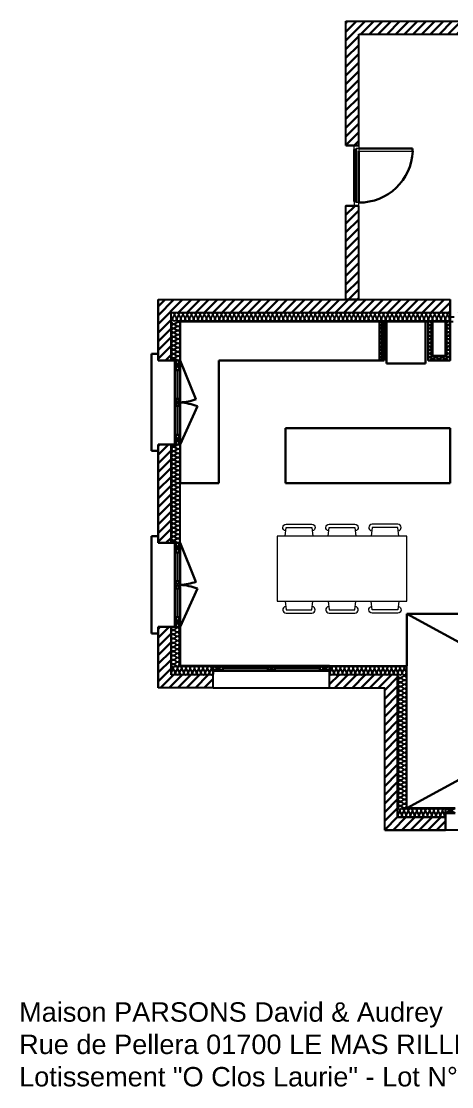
# Model space of a CAD drawing. Header units: millimetres. Extents: x -210 to 11976, y -396 to 3955.
# Drawn here: x -210 to 455, y -396 to 1250 of the extents above; entities that cross this region are included whole.
import ezdxf

# ---------------------------------------------------------------- set-up
doc = ezdxf.new("R2010")
doc.units = ezdxf.units.MM
for name, color, linetype in [('Cloisons', 8, 'Continuous'), ('Isolation', 6, 'Continuous'), ('MenuisInt', 4, 'Continuous'), ('Mobilier', 180, 'Continuous')]:
    doc.layers.add(name, color=color, linetype=linetype)
for name, color, linetype, lineweight in [('IlotCentralCuisine', 5, 'Continuous', 5), ('MenuisExt', 140, 'Continuous', 18), ('Mobilier2', 150, 'Continuous', 5), ('VideSurSejour', 7, 'Continuous', 5)]:
    doc.layers.add(name, color=color, linetype=linetype, lineweight=lineweight)
doc.styles.get("Standard").update_dxf_attribs({"font": 'Arial.ttf'})

# ---------------------------------------------------------------- blocks, each defined once
blk = doc.blocks.new('*U10')
at = {"flags": 128}
for points in [[(0, 1, -0.505863), (0.24, 0.68), (0.01, 0.32, 1.322645), (0.49, 0.32), (0.26, 0.68, -0.505863), (0.5, 1)], [(0.5, 1, -0.505863), (0.74, 0.68), (0.51, 0.32, 1.322645), (0.99, 0.32), (0.76, 0.68, -0.505863), (1, 1)], [(1, 1, -0.505863), (1.24, 0.68), (1.01, 0.32, 1.322645), (1.49, 0.32), (1.26, 0.68, -0.505863), (1.5, 1)], [(1.5, 1, -0.505863), (1.74, 0.68), (1.51, 0.32, 1.322645), (1.99, 0.32), (1.76, 0.68, -0.505863), (2, 1)], [(2, 1, -0.505863), (2.24, 0.68), (2.01, 0.32, 1.322645), (2.49, 0.32), (2.26, 0.68, -0.505863), (2.5, 1)], [(2.5, 1, -0.505863), (2.74, 0.68), (2.51, 0.32, 1.322645), (2.99, 0.32), (2.76, 0.68, -0.505863), (3, 1)], [(3, 1, -0.505863), (3.24, 0.68), (3.01, 0.32, 1.322645), (3.49, 0.32), (3.26, 0.68, -0.505863), (3.5, 1)], [(3.5, 1, -0.505863), (3.74, 0.68), (3.51, 0.32, 1.322645), (3.99, 0.32), (3.76, 0.68, -0.505863), (4, 1)], [(4, 1, -0.505863), (4.24, 0.68), (4.01, 0.32, 1.322645), (4.49, 0.32), (4.26, 0.68, -0.505863), (4.5, 1)], [(4.5, 1, -0.505863), (4.74, 0.68), (4.51, 0.32, 1.322645), (4.99, 0.32), (4.76, 0.68, -0.505863), (5, 1)], [(5, 1, -0.505863), (5.24, 0.68), (5.01, 0.32, 1.322645), (5.49, 0.32), (5.26, 0.68, -0.505863), (5.5, 1)], [(5.5, 1, -0.505863), (5.74, 0.68), (5.51, 0.32, 1.322645), (5.99, 0.32), (5.76, 0.68, -0.505863), (6, 1)], [(6, 1, -0.505863), (6.24, 0.68), (6.01, 0.32, 1.322645), (6.49, 0.32), (6.26, 0.68, -0.505863), (6.5, 1)], [(6.5, 1, -0.505863), (6.74, 0.68), (6.51, 0.32, 1.322645), (6.99, 0.32), (6.76, 0.68, -0.505863), (7, 1)], [(7, 1, -0.505863), (7.24, 0.68), (7.01, 0.32, 1.322645), (7.49, 0.32), (7.26, 0.68, -0.505863), (7.5, 1)], [(7.5, 1, -0.505863), (7.74, 0.68), (7.51, 0.32, 1.322645), (7.99, 0.32), (7.76, 0.68, -0.505863), (8, 1)], [(8, 1, -0.505863), (8.24, 0.68), (8.01, 0.32, 1.322645), (8.49, 0.32), (8.26, 0.68, -0.505863), (8.5, 1)], [(8.5, 1, -0.505863), (8.74, 0.68), (8.51, 0.32, 1.322645), (8.99, 0.32), (8.76, 0.68, -0.505863), (9, 1)], [(9, 1, -0.505863), (9.24, 0.68), (9.01, 0.32, 1.322645), (9.49, 0.32), (9.26, 0.68, -0.505863), (9.5, 1)], [(9.5, 1, -0.505863), (9.74, 0.68), (9.51, 0.32, 1.322645), (9.99, 0.32), (9.76, 0.68, -0.505863), (10, 1)], [(10, 1, -0.505863), (10.24, 0.68), (10.01, 0.32, 1.322645), (10.49, 0.32), (10.26, 0.68, -0.505863), (10.5, 1)], [(10.5, 1, -0.505863), (10.74, 0.68), (10.51, 0.32, 1.322645), (10.99, 0.32), (10.76, 0.68, -0.505863), (11, 1)], [(11, 1, -0.505863), (11.24, 0.68), (11.01, 0.32, 1.322645), (11.49, 0.32), (11.26, 0.68, -0.505863), (11.5, 1)], [(11.5, 1, -0.505863), (11.74, 0.68), (11.51, 0.32, 1.322645), (11.99, 0.32), (11.76, 0.68, -0.505863), (12, 1)], [(12, 1, -0.505863), (12.24, 0.68), (12.01, 0.32, 1.322645), (12.49, 0.32), (12.26, 0.68, -0.505863), (12.5, 1)], [(12.5, 1, -0.505863), (12.74, 0.68), (12.51, 0.32, 1.322645), (12.99, 0.32), (12.76, 0.68, -0.505863), (13, 1)], [(13, 1, -0.505863), (13.24, 0.68), (13.01, 0.32, 1.322645), (13.49, 0.32), (13.26, 0.68, -0.505863), (13.5, 1)], [(13.5, 1, -0.505863), (13.74, 0.68), (13.51, 0.32, 1.322645), (13.99, 0.32), (13.76, 0.68, -0.505863), (14, 1)], [(14, 1, -0.505863), (14.24, 0.68), (14.01, 0.32, 1.322645), (14.49, 0.32), (14.26, 0.68, -0.505863), (14.5, 1)], [(14.5, 1, -0.505863), (14.74, 0.68), (14.51, 0.32, 1.322645), (14.99, 0.32), (14.76, 0.68, -0.505863), (15, 1)], [(15, 1, -0.505863), (15.24, 0.68), (15.01, 0.32, 1.322645), (15.49, 0.32), (15.26, 0.68, -0.505863), (15.5, 1)], [(15.5, 1, -0.505863), (15.74, 0.68), (15.51, 0.32, 1.322645), (15.99, 0.32), (15.76, 0.68, -0.505863), (16, 1)], [(16, 1, -0.505863), (16.24, 0.68), (16.01, 0.32, 1.322645), (16.49, 0.32), (16.26, 0.68, -0.505863), (16.5, 1)], [(16.5, 1, -0.505863), (16.74, 0.68), (16.51, 0.32, 1.322645), (16.99, 0.32), (16.76, 0.68, -0.505863), (17, 1)], [(17, 1, -0.505863), (17.24, 0.68), (17.01, 0.32, 1.322645), (17.49, 0.32), (17.26, 0.68, -0.505863), (17.5, 1)], [(17.5, 1, -0.505863), (17.74, 0.68), (17.51, 0.32, 1.322645), (17.99, 0.32), (17.76, 0.68, -0.505863), (18, 1)], [(18, 1, -0.505863), (18.24, 0.68), (18.01, 0.32, 1.322645), (18.49, 0.32), (18.26, 0.68, -0.505863), (18.5, 1)], [(18.5, 1, -0.505863), (18.74, 0.68), (18.51, 0.32, 1.322645), (18.99, 0.32), (18.76, 0.68, -0.505863), (19, 1)], [(19, 1, -0.505863), (19.24, 0.68), (19.01, 0.32, 1.322645), (19.49, 0.32), (19.26, 0.68, -0.505863), (19.5, 1)], [(19.5, 1, -0.505863), (19.74, 0.68), (19.51, 0.32, 1.322645), (19.99, 0.32), (19.76, 0.68, -0.505863), (20, 1)], [(20, 1, -0.505863), (20.24, 0.68), (20.01, 0.32, 1.322645), (20.49, 0.32), (20.26, 0.68, -0.505863), (20.5, 1)], [(20.5, 1, -0.505863), (20.74, 0.68), (20.51, 0.32, 1.322645), (20.99, 0.32), (20.76, 0.68, -0.505863), (21, 1)], [(21, 1, -0.505863), (21.24, 0.68), (21.01, 0.32, 1.322645), (21.49, 0.32), (21.26, 0.68, -0.505863), (21.5, 1)], [(21.5, 1, -0.505863), (21.74, 0.68), (21.51, 0.32, 1.322645), (21.99, 0.32), (21.76, 0.68, -0.505863), (22, 1)], [(22, 1, -0.505863), (22.24, 0.68), (22.01, 0.32, 1.322645), (22.49, 0.32), (22.26, 0.68, -0.505863), (22.5, 1)], [(22.5, 1, -0.505863), (22.74, 0.68), (22.51, 0.32, 1.322645), (22.99, 0.32), (22.76, 0.68, -0.505863), (23, 1)], [(23, 1, -0.505863), (23.24, 0.68), (23.01, 0.32, 1.322645), (23.49, 0.32), (23.26, 0.68, -0.505863), (23.5, 1)], [(23.5, 1, -0.505863), (23.74, 0.68), (23.51, 0.32, 1.322645), (23.99, 0.32), (23.76, 0.68, -0.505863), (24, 1)], [(24, 1, -0.505863), (24.24, 0.68), (24.01, 0.32, 1.322645), (24.49, 0.32), (24.26, 0.68, -0.505863), (24.5, 1)], [(24.5, 1, -0.505863), (24.74, 0.68), (24.51, 0.32, 1.322645), (24.99, 0.32), (24.76, 0.68, -0.505863), (25, 1)], [(25, 1, -0.505863), (25.24, 0.68), (25.01, 0.32, 1.322645), (25.49, 0.32), (25.26, 0.68, -0.505863), (25.5, 1)], [(25.5, 1, -0.505863), (25.74, 0.68), (25.51, 0.32, 1.322645), (25.99, 0.32), (25.76, 0.68, -0.505863), (26, 1)], [(26, 1, -0.505863), (26.24, 0.68), (26.01, 0.32, 1.322645), (26.49, 0.32), (26.26, 0.68, -0.505863), (26.5, 1)], [(26.5, 1, -0.505863), (26.74, 0.68), (26.51, 0.32, 1.322645), (26.99, 0.32), (26.76, 0.68, -0.505863), (27, 1)], [(27, 1, -0.505863), (27.24, 0.68), (27.01, 0.32, 1.322645), (27.49, 0.32), (27.26, 0.68, -0.505863), (27.5, 1)], [(27.5, 1, -0.505863), (27.74, 0.68), (27.51, 0.32, 1.322645), (27.99, 0.32), (27.76, 0.68, -0.505863), (28, 1)], [(28, 1, -0.505863), (28.24, 0.68), (28.01, 0.32, 1.322645), (28.49, 0.32), (28.26, 0.68, -0.505863), (28.5, 1)], [(28.5, 1, -0.505863), (28.74, 0.68), (28.51, 0.32, 1.322645), (28.99, 0.32), (28.76, 0.68, -0.505863), (29, 1)], [(29, 1, -0.505863), (29.24, 0.68), (29.01, 0.32, 1.322645), (29.49, 0.32), (29.26, 0.68, -0.505863), (29.5, 1)], [(29.5, 1, -0.505863), (29.74, 0.68), (29.51, 0.32, 1.322645), (29.99, 0.32), (29.76, 0.68, -0.505863), (30, 1)], [(30, 1, -0.505863), (30.24, 0.68), (30.01, 0.32, 1.322645), (30.49, 0.32), (30.26, 0.68, -0.505863), (30.5, 1)], [(30.5, 1, -0.505863), (30.74, 0.68), (30.51, 0.32, 1.322645), (30.99, 0.32), (30.76, 0.68, -0.505863), (31, 1)], [(31, 1, -0.505863), (31.24, 0.68), (31.01, 0.32, 1.322645), (31.49, 0.32), (31.26, 0.68, -0.505863), (31.5, 1)], [(31.5, 1, -0.505863), (31.74, 0.68), (31.51, 0.32, 1.322645), (31.99, 0.32), (31.76, 0.68, -0.505863), (32, 1)], [(32, 1, -0.505863), (32.24, 0.68), (32.01, 0.32, 1.322645), (32.49, 0.32), (32.26, 0.68, -0.505863), (32.5, 1)]]:
    blk.add_lwpolyline(points, format="xyb", dxfattribs=at)
blk = doc.blocks.new('*U11')
at = {"flags": 128}
for points in [[(0, 1, -0.505863), (0.24, 0.68), (0.01, 0.32, 1.322645), (0.49, 0.32), (0.26, 0.68, -0.505863), (0.5, 1)], [(0.5, 1, -0.505863), (0.74, 0.68), (0.51, 0.32, 1.322645), (0.99, 0.32), (0.76, 0.68, -0.505863), (1, 1)], [(1, 1, -0.505863), (1.24, 0.68), (1.01, 0.32, 1.322645), (1.49, 0.32), (1.26, 0.68, -0.505863), (1.5, 1)], [(1.5, 1, -0.505863), (1.74, 0.68), (1.51, 0.32, 1.322645), (1.99, 0.32), (1.76, 0.68, -0.505863), (2, 1)], [(2, 1, -0.505863), (2.24, 0.68), (2.01, 0.32, 1.322645), (2.49, 0.32), (2.26, 0.68, -0.505863), (2.5, 1)], [(2.5, 1, -0.505863), (2.74, 0.68), (2.51, 0.32, 1.322645), (2.99, 0.32), (2.76, 0.68, -0.505863), (3, 1)], [(3, 1, -0.505863), (3.24, 0.68), (3.01, 0.32, 1.322645), (3.49, 0.32), (3.26, 0.68, -0.505863), (3.5, 1)], [(3.5, 1, -0.505863), (3.74, 0.68), (3.51, 0.32, 1.322645), (3.99, 0.32), (3.76, 0.68, -0.505863), (4, 1)], [(4, 1, -0.505863), (4.24, 0.68), (4.01, 0.32, 1.322645), (4.49, 0.32), (4.26, 0.68, -0.505863), (4.5, 1)], [(4.5, 1, -0.505863), (4.74, 0.68), (4.51, 0.32, 1.322645), (4.99, 0.32), (4.76, 0.68, -0.505863), (5, 1)], [(5, 1, -0.505863), (5.24, 0.68), (5.01, 0.32, 1.322645), (5.49, 0.32), (5.26, 0.68, -0.505863), (5.5, 1)]]:
    blk.add_lwpolyline(points, format="xyb", dxfattribs=at)
blk = doc.blocks.new('*U15')
at = {"flags": 128}
for points in [[(0, 1, -0.505863), (0.24, 0.68), (0.01, 0.32, 1.322645), (0.49, 0.32), (0.26, 0.68, -0.505863), (0.5, 1)], [(0.5, 1, -0.505863), (0.74, 0.68), (0.51, 0.32, 1.322645), (0.99, 0.32), (0.76, 0.68, -0.505863), (1, 1)], [(1, 1, -0.505863), (1.24, 0.68), (1.01, 0.32, 1.322645), (1.49, 0.32), (1.26, 0.68, -0.505863), (1.5, 1)], [(1.5, 1, -0.505863), (1.74, 0.68), (1.51, 0.32, 1.322645), (1.99, 0.32), (1.76, 0.68, -0.505863), (2, 1)], [(2, 1, -0.505863), (2.24, 0.68), (2.01, 0.32, 1.322645), (2.49, 0.32), (2.26, 0.68, -0.505863), (2.5, 1)], [(2.5, 1, -0.505863), (2.74, 0.68), (2.51, 0.32, 1.322645), (2.99, 0.32), (2.76, 0.68, -0.505863), (3, 1)], [(3, 1, -0.505863), (3.24, 0.68), (3.01, 0.32, 1.322645), (3.49, 0.32), (3.26, 0.68, -0.505863), (3.5, 1)], [(3.5, 1, -0.505863), (3.74, 0.68), (3.51, 0.32, 1.322645), (3.99, 0.32), (3.76, 0.68, -0.505863), (4, 1)], [(4, 1, -0.505863), (4.24, 0.68), (4.01, 0.32, 1.322645), (4.49, 0.32), (4.26, 0.68, -0.505863), (4.5, 1)], [(4.5, 1, -0.505863), (4.74, 0.68), (4.51, 0.32, 1.322645), (4.99, 0.32), (4.76, 0.68, -0.505863), (5, 1)]]:
    blk.add_lwpolyline(points, format="xyb", dxfattribs=at)
blk = doc.blocks.new('*U14')
at = {"flags": 128}
for points in [[(0, 1, -0.505863), (0.24, 0.68), (0.01, 0.32, 1.322645), (0.49, 0.32), (0.26, 0.68, -0.505863), (0.5, 1)], [(0.5, 1, -0.505863), (0.74, 0.68), (0.51, 0.32, 1.322645), (0.99, 0.32), (0.76, 0.68, -0.505863), (1, 1)], [(1, 1, -0.505863), (1.24, 0.68), (1.01, 0.32, 1.322645), (1.49, 0.32), (1.26, 0.68, -0.505863), (1.5, 1)], [(1.5, 1, -0.505863), (1.74, 0.68), (1.51, 0.32, 1.322645), (1.99, 0.32), (1.76, 0.68, -0.505863), (2, 1)], [(2, 1, -0.505863), (2.24, 0.68), (2.01, 0.32, 1.322645), (2.49, 0.32), (2.26, 0.68, -0.505863), (2.5, 1)], [(2.5, 1, -0.505863), (2.74, 0.68), (2.51, 0.32, 1.322645), (2.99, 0.32), (2.76, 0.68, -0.505863), (3, 1)], [(3, 1, -0.505863), (3.24, 0.68), (3.01, 0.32, 1.322645), (3.49, 0.32), (3.26, 0.68, -0.505863), (3.5, 1)], [(3.5, 1, -0.505863), (3.74, 0.68), (3.51, 0.32, 1.322645), (3.99, 0.32), (3.76, 0.68, -0.505863), (4, 1)], [(4, 1, -0.505863), (4.24, 0.68), (4.01, 0.32, 1.322645), (4.49, 0.32), (4.26, 0.68, -0.505863), (4.5, 1)], [(4.5, 1, -0.505863), (4.74, 0.68), (4.51, 0.32, 1.322645), (4.99, 0.32), (4.76, 0.68, -0.505863), (5, 1)], [(5, 1, -0.505863), (5.24, 0.68), (5.01, 0.32, 1.322645), (5.49, 0.32), (5.26, 0.68, -0.505863), (5.5, 1)], [(5.5, 1, -0.505863), (5.74, 0.68), (5.51, 0.32, 1.322645), (5.99, 0.32), (5.76, 0.68, -0.505863), (6, 1)], [(6, 1, -0.505863), (6.24, 0.68), (6.01, 0.32, 1.322645), (6.49, 0.32), (6.26, 0.68, -0.505863), (6.5, 1)], [(6.5, 1, -0.505863), (6.74, 0.68), (6.51, 0.32, 1.322645), (6.99, 0.32), (6.76, 0.68, -0.505863), (7, 1)], [(7, 1, -0.505863), (7.24, 0.68), (7.01, 0.32, 1.322645), (7.49, 0.32), (7.26, 0.68, -0.505863), (7.5, 1)], [(7.5, 1, -0.505863), (7.74, 0.68), (7.51, 0.32, 1.322645), (7.99, 0.32), (7.76, 0.68, -0.505863), (8, 1)], [(8, 1, -0.505863), (8.24, 0.68), (8.01, 0.32, 1.322645), (8.49, 0.32), (8.26, 0.68, -0.505863), (8.5, 1)], [(8.5, 1, -0.505863), (8.74, 0.68), (8.51, 0.32, 1.322645), (8.99, 0.32), (8.76, 0.68, -0.505863), (9, 1)]]:
    blk.add_lwpolyline(points, format="xyb", dxfattribs=at)
blk = doc.blocks.new('*U18')
at = {"flags": 128}
for points in [[(0, 1, -0.505863), (0.24, 0.68), (0.01, 0.32, 1.322645), (0.49, 0.32), (0.26, 0.68, -0.505863), (0.5, 1)], [(0.5, 1, -0.505863), (0.74, 0.68), (0.51, 0.32, 1.322645), (0.99, 0.32), (0.76, 0.68, -0.505863), (1, 1)], [(1, 1, -0.505863), (1.24, 0.68), (1.01, 0.32, 1.322645), (1.49, 0.32), (1.26, 0.68, -0.505863), (1.5, 1)], [(1.5, 1, -0.505863), (1.74, 0.68), (1.51, 0.32, 1.322645), (1.99, 0.32), (1.76, 0.68, -0.505863), (2, 1)], [(2, 1, -0.505863), (2.24, 0.68), (2.01, 0.32, 1.322645), (2.49, 0.32), (2.26, 0.68, -0.505863), (2.5, 1)], [(2.5, 1, -0.505863), (2.74, 0.68), (2.51, 0.32, 1.322645), (2.99, 0.32), (2.76, 0.68, -0.505863), (3, 1)], [(3, 1, -0.505863), (3.24, 0.68), (3.01, 0.32, 1.322645), (3.49, 0.32), (3.26, 0.68, -0.505863), (3.5, 1)], [(3.5, 1, -0.505863), (3.74, 0.68), (3.51, 0.32, 1.322645), (3.99, 0.32), (3.76, 0.68, -0.505863), (4, 1)], [(4, 1, -0.505863), (4.24, 0.68), (4.01, 0.32, 1.322645), (4.49, 0.32), (4.26, 0.68, -0.505863), (4.5, 1)]]:
    blk.add_lwpolyline(points, format="xyb", dxfattribs=at)
blk = doc.blocks.new('*U17')
at = {"flags": 128}
for points in [[(0, 1, -0.505863), (0.24, 0.68), (0.01, 0.32, 1.322645), (0.49, 0.32), (0.26, 0.68, -0.505863), (0.5, 1)], [(0.5, 1, -0.505863), (0.74, 0.68), (0.51, 0.32, 1.322645), (0.99, 0.32), (0.76, 0.68, -0.505863), (1, 1)], [(1, 1, -0.505863), (1.24, 0.68), (1.01, 0.32, 1.322645), (1.49, 0.32), (1.26, 0.68, -0.505863), (1.5, 1)], [(1.5, 1, -0.505863), (1.74, 0.68), (1.51, 0.32, 1.322645), (1.99, 0.32), (1.76, 0.68, -0.505863), (2, 1)], [(2, 1, -0.505863), (2.24, 0.68), (2.01, 0.32, 1.322645), (2.49, 0.32), (2.26, 0.68, -0.505863), (2.5, 1)], [(2.5, 1, -0.505863), (2.74, 0.68), (2.51, 0.32, 1.322645), (2.99, 0.32), (2.76, 0.68, -0.505863), (3, 1)], [(3, 1, -0.505863), (3.24, 0.68), (3.01, 0.32, 1.322645), (3.49, 0.32), (3.26, 0.68, -0.505863), (3.5, 1)], [(3.5, 1, -0.505863), (3.74, 0.68), (3.51, 0.32, 1.322645), (3.99, 0.32), (3.76, 0.68, -0.505863), (4, 1)], [(4, 1, -0.505863), (4.24, 0.68), (4.01, 0.32, 1.322645), (4.49, 0.32), (4.26, 0.68, -0.505863), (4.5, 1)], [(4.5, 1, -0.505863), (4.74, 0.68), (4.51, 0.32, 1.322645), (4.99, 0.32), (4.76, 0.68, -0.505863), (5, 1)], [(5, 1, -0.505863), (5.24, 0.68), (5.01, 0.32, 1.322645), (5.49, 0.32), (5.26, 0.68, -0.505863), (5.5, 1)], [(5.5, 1, -0.505863), (5.74, 0.68), (5.51, 0.32, 1.322645), (5.99, 0.32), (5.76, 0.68, -0.505863), (6, 1)], [(6, 1, -0.505863), (6.24, 0.68), (6.01, 0.32, 1.322645), (6.49, 0.32), (6.26, 0.68, -0.505863), (6.5, 1)], [(6.5, 1, -0.505863), (6.74, 0.68), (6.51, 0.32, 1.322645), (6.99, 0.32), (6.76, 0.68, -0.505863), (7, 1)], [(7, 1, -0.505863), (7.24, 0.68), (7.01, 0.32, 1.322645), (7.49, 0.32), (7.26, 0.68, -0.505863), (7.5, 1)], [(7.5, 1, -0.505863), (7.74, 0.68), (7.51, 0.32, 1.322645), (7.99, 0.32), (7.76, 0.68, -0.505863), (8, 1)], [(8, 1, -0.505863), (8.24, 0.68), (8.01, 0.32, 1.322645), (8.49, 0.32), (8.26, 0.68, -0.505863), (8.5, 1)], [(8.5, 1, -0.505863), (8.74, 0.68), (8.51, 0.32, 1.322645), (8.99, 0.32), (8.76, 0.68, -0.505863), (9, 1)], [(9, 1, -0.505863), (9.24, 0.68), (9.01, 0.32, 1.322645), (9.49, 0.32), (9.26, 0.68, -0.505863), (9.5, 1)], [(9.5, 1, -0.505863), (9.74, 0.68), (9.51, 0.32, 1.322645), (9.99, 0.32), (9.76, 0.68, -0.505863), (10, 1)], [(10, 1, -0.505863), (10.24, 0.68), (10.01, 0.32, 1.322645), (10.49, 0.32), (10.26, 0.68, -0.505863), (10.5, 1)], [(10.5, 1, -0.505863), (10.74, 0.68), (10.51, 0.32, 1.322645), (10.99, 0.32), (10.76, 0.68, -0.505863), (11, 1)], [(11, 1, -0.505863), (11.24, 0.68), (11.01, 0.32, 1.322645), (11.49, 0.32), (11.26, 0.68, -0.505863), (11.5, 1)]]:
    blk.add_lwpolyline(points, format="xyb", dxfattribs=at)
blk = doc.blocks.new('*U19')
at = {"flags": 128}
for points in [[(0, 1, -0.505863), (0.24, 0.68), (0.01, 0.32, 1.322645), (0.49, 0.32), (0.26, 0.68, -0.505863), (0.5, 1)], [(0.5, 1, -0.505863), (0.74, 0.68), (0.51, 0.32, 1.322645), (0.99, 0.32), (0.76, 0.68, -0.505863), (1, 1)], [(1, 1, -0.505863), (1.24, 0.68), (1.01, 0.32, 1.322645), (1.49, 0.32), (1.26, 0.68, -0.505863), (1.5, 1)], [(1.5, 1, -0.505863), (1.74, 0.68), (1.51, 0.32, 1.322645), (1.99, 0.32), (1.76, 0.68, -0.505863), (2, 1)], [(2, 1, -0.505863), (2.24, 0.68), (2.01, 0.32, 1.322645), (2.49, 0.32), (2.26, 0.68, -0.505863), (2.5, 1)], [(2.5, 1, -0.505863), (2.74, 0.68), (2.51, 0.32, 1.322645), (2.99, 0.32), (2.76, 0.68, -0.505863), (3, 1)], [(3, 1, -0.505863), (3.24, 0.68), (3.01, 0.32, 1.322645), (3.49, 0.32), (3.26, 0.68, -0.505863), (3.5, 1)], [(3.5, 1, -0.505863), (3.74, 0.68), (3.51, 0.32, 1.322645), (3.99, 0.32), (3.76, 0.68, -0.505863), (4, 1)], [(4, 1, -0.505863), (4.24, 0.68), (4.01, 0.32, 1.322645), (4.49, 0.32), (4.26, 0.68, -0.505863), (4.5, 1)], [(4.5, 1, -0.505863), (4.74, 0.68), (4.51, 0.32, 1.322645), (4.99, 0.32), (4.76, 0.68, -0.505863), (5, 1)], [(5, 1, -0.505863), (5.24, 0.68), (5.01, 0.32, 1.322645), (5.49, 0.32), (5.26, 0.68, -0.505863), (5.5, 1)], [(5.5, 1, -0.505863), (5.74, 0.68), (5.51, 0.32, 1.322645), (5.99, 0.32), (5.76, 0.68, -0.505863), (6, 1)], [(6, 1, -0.505863), (6.24, 0.68), (6.01, 0.32, 1.322645), (6.49, 0.32), (6.26, 0.68, -0.505863), (6.5, 1)], [(6.5, 1, -0.505863), (6.74, 0.68), (6.51, 0.32, 1.322645), (6.99, 0.32), (6.76, 0.68, -0.505863), (7, 1)], [(7, 1, -0.505863), (7.24, 0.68), (7.01, 0.32, 1.322645), (7.49, 0.32), (7.26, 0.68, -0.505863), (7.5, 1)], [(7.5, 1, -0.505863), (7.74, 0.68), (7.51, 0.32, 1.322645), (7.99, 0.32), (7.76, 0.68, -0.505863), (8, 1)], [(8, 1, -0.505863), (8.24, 0.68), (8.01, 0.32, 1.322645), (8.49, 0.32), (8.26, 0.68, -0.505863), (8.5, 1)], [(8.5, 1, -0.505863), (8.74, 0.68), (8.51, 0.32, 1.322645), (8.99, 0.32), (8.76, 0.68, -0.505863), (9, 1)], [(9, 1, -0.505863), (9.24, 0.68), (9.01, 0.32, 1.322645), (9.49, 0.32), (9.26, 0.68, -0.505863), (9.5, 1)], [(9.5, 1, -0.505863), (9.74, 0.68), (9.51, 0.32, 1.322645), (9.99, 0.32), (9.76, 0.68, -0.505863), (10, 1)], [(10, 1, -0.505863), (10.24, 0.68), (10.01, 0.32, 1.322645), (10.49, 0.32), (10.26, 0.68, -0.505863), (10.5, 1)], [(10.5, 1, -0.505863), (10.74, 0.68), (10.51, 0.32, 1.322645), (10.99, 0.32), (10.76, 0.68, -0.505863), (11, 1)], [(11, 1, -0.505863), (11.24, 0.68), (11.01, 0.32, 1.322645), (11.49, 0.32), (11.26, 0.68, -0.505863), (11.5, 1)], [(11.5, 1, -0.505863), (11.74, 0.68), (11.51, 0.32, 1.322645), (11.99, 0.32), (11.76, 0.68, -0.505863), (12, 1)], [(12, 1, -0.505863), (12.24, 0.68), (12.01, 0.32, 1.322645), (12.49, 0.32), (12.26, 0.68, -0.505863), (12.5, 1)], [(12.5, 1, -0.505863), (12.74, 0.68), (12.51, 0.32, 1.322645), (12.99, 0.32), (12.76, 0.68, -0.505863), (13, 1)], [(13, 1, -0.505863), (13.24, 0.68), (13.01, 0.32, 1.322645), (13.49, 0.32), (13.26, 0.68, -0.505863), (13.5, 1)], [(13.5, 1, -0.505863), (13.74, 0.68), (13.51, 0.32, 1.322645), (13.99, 0.32), (13.76, 0.68, -0.505863), (14, 1)], [(14, 1, -0.505863), (14.24, 0.68), (14.01, 0.32, 1.322645), (14.49, 0.32), (14.26, 0.68, -0.505863), (14.5, 1)], [(14.5, 1, -0.505863), (14.74, 0.68), (14.51, 0.32, 1.322645), (14.99, 0.32), (14.76, 0.68, -0.505863), (15, 1)], [(15, 1, -0.505863), (15.24, 0.68), (15.01, 0.32, 1.322645), (15.49, 0.32), (15.26, 0.68, -0.505863), (15.5, 1)]]:
    blk.add_lwpolyline(points, format="xyb", dxfattribs=at)
blk = doc.blocks.new('Tavolo 200x100')
at = {"layer": 'Mobilier2'}
for points in [[(13, 108.6, -0.946147), (13.6, 118.6), (53.6, 118.6, -0.946147), (54.1, 108.6)], [(120.6, 108.6, 0.946147), (120, 118.6), (80, 118.6, 0.946147), (79.4, 108.6)], [(187, 108.6, 0.946147), (186.4, 118.6), (146.4, 118.6, 0.946147), (145.9, 108.6)], [(13, -8.6, 0.946147), (13.6, -18.6), (53.6, -18.6, 0.946147), (54.1, -8.6)], [(120.6, -8.6, -0.946147), (120, -18.6), (80, -18.6, -0.946147), (79.4, -8.6)], [(187, -8.6, -0.946147), (186.4, -18.6), (146.4, -18.6, -0.946147), (145.9, -8.6)]]:
    blk.add_lwpolyline(points, format="xyb", dxfattribs=at)
blk.add_lwpolyline([(0, 100), (200, 100), (200, 0), (0, 0)], close=True, dxfattribs=at)
for points in [[(12.1, 100), (13.6, 113.6), (53.6, 113.6), (55.1, 100)], [(121.5, 100), (120, 113.6), (80, 113.6), (78.5, 100)], [(187.9, 100), (186.4, 113.6), (146.4, 113.6), (144.9, 100)], [(12.1, 0), (13.6, -13.6), (53.6, -13.6), (55.1, 0)], [(121.5, 0), (120, -13.6), (80, -13.6), (78.5, 0)], [(187.9, 0), (186.4, -13.6), (146.4, -13.6), (144.9, 0)]]:
    blk.add_lwpolyline(points, dxfattribs=at)

msp = doc.modelspace()

# ---------------------------------------------------------------- hatches: boundary and pattern name
at = {"lineweight": 30, "transparency": 33554687}
h = msp.add_hatch(dxfattribs=at)
h.set_pattern_fill('ANSI31', color=256, scale=3)
h.paths.add_polyline_path([(311.1, 965.3), (291.1, 965.3), (291.1, 820.3), (311.1, 820.3)])
h.paths.add_polyline_path([(311.1, 1230.3), (1121.1, 1230.3), (1121.1, 1154.5), (1121.2, 1154.4), (1121.3, 1154.3), (1141.1, 1154.3), (1141.1, 1250.3), (291.1, 1250.3), (291.1, 1058.3), (304.2, 1058.3), (304.2, 1058.3), (311.1, 1058.3)])
h = msp.add_hatch(dxfattribs=at)
h.set_pattern_fill('ANSI31', color=256, scale=3)
h.paths.add_polyline_path([(291.1, 820.3), (1.1, 820.3), (1.1, 726.3), (21.1, 726.3), (21.1, 800.3), (1231.1, 800.1), (1231.1, 820.3), (1181.1, 820.3), (1091.1, 820.3), (545.1, 820.3), (545.1, 800.1), (452.1, 800.3), (452.1, 820.3)])
h.paths.add_polyline_path([(1.1, 444.3), (21.1, 444.3), (21.1, 596.3), (1.1, 596.3)])
h.paths.add_polyline_path([(21.1, 240.3), (21.1, 314.3), (1.1, 314.3), (1.1, 300.3), (1.1, 220.3), (86.1, 220.3), (86.1, 240.3)])
h.paths.add_polyline_path([(351.1, 220.3), (351.1, 0.3), (445.1, 0.3), (445.1, 20.3), (371.1, 20.3), (371.1, 220.3), (371.1, 240.3), (266.1, 240.3), (266.1, 220.3)])
h.paths.add_polyline_path([(845.1, 20.3), (845.1, 0.3), (955.1, 0.3), (955.1, 20.3)])
h.paths.add_polyline_path([(1061.1, 20.3), (1061.1, 0.3), (1141.1, 0.3), (1141.1, 75.3), (1121.1, 75.3), (1121.1, 20.3)])
h.paths.add_polyline_path([(1121.1, 145.3), (1141.1, 145.3), (1141.1, 220.3), (1226.1, 220.3), (1226.1, 240.3), (1121.1, 240.3)])
h.paths.add_polyline_path([(1491.1, 220.3), (1491.1, 820.3), (1301.1, 820.3), (1301.1, 800.3), (1471.1, 800.3), (1471.1, 240.3), (1406.1, 240.3), (1406.1, 220.3)])
at = {"layer": 'Cloisons', "lineweight": 30, "transparency": 33554687}
h = msp.add_hatch(dxfattribs=at)
h.set_pattern_fill('HONEY', color=256)
h.paths.add_polyline_path([(343.1, 726.3), (350.1, 726.3), (350.1, 786.3), (343.1, 786.3)])
h = msp.add_hatch(dxfattribs=at)
h.set_pattern_fill('HONEY', color=256)
h.paths.add_polyline_path([(452.1, 786.3), (445.1, 786.3), (445.1, 733.3), (425.1, 733.3), (425.1, 786.3), (418.1, 786.3), (418.1, 726.3), (452.1, 726.3)])

# ---------------------------------------------------------------- linework, layer by layer
for p, q in [((291.1, 1058.3), (291.1, 1250.3)), ((291.1, 1250.3), (1141.1, 1250.3)), ((311.1, 1058.3), (311.1, 1230.3)), ((311.1, 1230.3), (1121.1, 1230.3)), ((291.1, 820.3), (291.1, 965.3)), ((311.1, 820.3), (311.1, 965.3)), ((1.1, 820.3), (291.1, 820.3)), ((291.1, 820.3), (452.1, 820.3)), ((21.1, 800.3), (452.1, 800.3)), ((21.1, 726.3), (21.1, 800.3)), ((86.1, 220.3), (86.1, 254.3)), ((266.1, 220.3), (266.1, 254.3)), ((86.1, 240.3), (21.1, 240.3)), ((371.1, 240.3), (266.1, 240.3)), ((371.1, 220.3), (371.1, 240.3)), ((86.1, 220.3), (1.1, 220.3)), ((86.1, 220.3), (266.1, 220.3)), ((266.1, 220.3), (351.1, 220.3)), ((351.1, 0.3), (351.1, 220.3)), ((371.1, 20.3), (371.1, 220.3)), ((1141.1, 0.3), (351.1, 0.3))]:
    msp.add_line(p, q)
at = {"lineweight": 30}
for p, q in [((291.1, 1058.3), (311.1, 1058.3)), ((291.1, 965.3), (311.1, 965.3)), ((1.1, 726.3), (1.1, 820.3)), ((291.1, 820.3), (311.1, 820.3)), ((452.1, 786.3), (452.1, 820.3)), ((-8.9, 586.3), (-8.9, 736.3)), ((-8.9, 736.3), (1.1, 736.3)), ((1.1, 736.3), (1.1, 726.3)), ((35.1, 726.3), (1.1, 726.3)), ((1.1, 444.3), (1.1, 596.3)), ((1.1, 596.3), (35.1, 596.3)), ((21.1, 596.3), (21.1, 444.3)), ((1.1, 586.3), (-8.9, 586.3)), ((-8.9, 304.3), (-8.9, 454.3)), ((-8.9, 454.3), (1.1, 454.3)), ((35.1, 444.3), (1.1, 444.3)), ((1.1, 314.3), (35.1, 314.3)), ((1.1, 314.3), (1.1, 300.3)), ((21.1, 240.3), (21.1, 314.3)), ((1.1, 304.3), (-8.9, 304.3)), ((1.1, 220.3), (1.1, 310.3)), ((445.1, 0.3), (445.1, 34.3)), ((371.1, 20.3), (445.1, 20.3)), ((351.1, 0.3), (445.1, 0.3))]:
    msp.add_line(p, q, dxfattribs=at)
at = {"layer": 'Cloisons', "lineweight": 30}
for p, q in [((343.1, 786.3), (343.1, 726.3)), ((350.1, 786.3), (343.1, 786.3)), ((350.1, 726.3), (350.1, 786.3)), ((418.1, 726.3), (418.1, 786.3)), ((418.1, 786.3), (425.1, 786.3)), ((425.1, 786.3), (425.1, 733.3)), ((445.1, 733.3), (445.1, 786.3)), ((445.1, 786.3), (452.1, 786.3)), ((452.1, 786.3), (452.1, 726.3)), ((343.1, 726.3), (350.1, 726.3)), ((452.1, 726.3), (418.1, 726.3)), ((425.1, 733.3), (445.1, 733.3))]:
    msp.add_line(p, q, dxfattribs=at)
at = {"layer": 'IlotCentralCuisine', "lineweight": 30}
for p, q in [((452.1, 621.3), (198.1, 621.3)), ((198.1, 621.3), (198.1, 536.3)), ((452.1, 536.3), (452.1, 621.3)), ((198.1, 536.3), (452.1, 536.3))]:
    msp.add_line(p, q, dxfattribs=at)
at = {"layer": 'Isolation', "lineweight": 30}
for p, q in [((35.1, 726.3), (35.1, 786.3)), ((35.1, 314.3), (35.1, 254.3)), ((385.1, 34.3), (445.1, 34.3))]:
    msp.add_line(p, q, dxfattribs=at)
at = {"layer": 'Isolation'}
for p, q in [((35.1, 786.3), (452.1, 786.3)), ((35.1, 444.3), (35.1, 596.3)), ((86.1, 254.3), (35.1, 254.3)), ((266.1, 254.3), (385.1, 254.3)), ((385.1, 34.3), (385.1, 254.3))]:
    msp.add_line(p, q, dxfattribs=at)
at = {"layer": 'MenuisExt'}
for p, q in [((304.2, 1052), (304.2, 1058.3)), ((304.2, 1058.3), (311, 1058.3)), ((311, 1058.3), (311, 1053.5)), ((307.1, 1052), (304.2, 1052)), ((311, 1053.5), (307.1, 1053.5)), ((307.1, 1053.5), (307.1, 1052)), ((311, 1053.5), (311, 1049.6)), ((391.5, 1053.5), (311, 1053.5)), ((311, 1049.6), (394.3, 1049.6)), ((307.1, 971.6), (304.2, 971.6)), ((304.2, 971.6), (304.2, 965.3)), ((307.1, 970.2), (307.1, 971.6)), ((304.2, 965.3), (311, 965.3)), ((311, 970.2), (307.1, 970.2)), ((311, 965.3), (311, 970.2))]:
    msp.add_line(p, q, dxfattribs=at)
at = {"layer": 'MenuisExt', "lineweight": 30}
for p, q in [((304.2, 1052), (304.2, 971.6)), ((307.1, 1053.5), (307.1, 970.2)), ((311, 1053.5), (394.3, 1053.5)), ((311, 1049.6), (311, 970.2)), ((394.3, 1053.5), (394.3, 1049.6)), ((27.1, 711.3), (27.1, 726.3)), ((27.1, 711.3), (35.1, 726.3)), ((27.1, 726.3), (35.1, 711.3)), ((35.1, 726.3), (35.1, 711.3)), ((35.1, 726.3), (59.6, 666.1)), ((35.1, 711.3), (27.1, 711.3)), ((27.1, 711.3), (27.1, 611.3)), ((27.1, 711.3), (27.1, 661.3)), ((31.1, 666.8), (31.1, 711.3)), ((35.1, 711.3), (35.1, 611.3)), ((35.1, 666.8), (27.1, 666.8)), ((27.1, 655.8), (35.1, 666.8)), ((27.1, 666.8), (35.1, 655.8)), ((27.1, 661.3), (27.1, 655.8)), ((35.1, 655.8), (35.1, 666.8)), ((27.1, 655.8), (35.1, 655.8)), ((31.1, 655.8), (31.1, 611.3)), ((35.1, 596.3), (61.8, 655.6)), ((35.1, 611.3), (27.1, 611.3)), ((27.1, 611.3), (27.1, 596.3)), ((27.1, 596.3), (35.1, 611.3)), ((27.1, 611.3), (35.1, 596.3)), ((35.1, 596.3), (35.1, 611.3)), ((27.1, 429.3), (27.1, 444.3)), ((27.1, 429.3), (35.1, 444.3)), ((27.1, 444.3), (35.1, 429.3)), ((35.1, 429.3), (27.1, 429.3)), ((27.1, 429.3), (27.1, 329.3)), ((27.1, 429.3), (27.1, 379.3)), ((31.1, 384.8), (31.1, 429.3)), ((35.1, 444.3), (35.1, 429.3)), ((35.1, 444.3), (59.6, 384.1)), ((35.1, 429.3), (35.1, 329.3)), ((35.1, 384.8), (27.1, 384.8)), ((27.1, 373.8), (35.1, 384.8)), ((27.1, 384.8), (35.1, 373.8)), ((27.1, 379.3), (27.1, 373.8)), ((35.1, 373.8), (35.1, 384.8)), ((27.1, 373.8), (35.1, 373.8)), ((31.1, 373.8), (31.1, 329.3)), ((35.1, 314.3), (61.8, 373.6)), ((35.1, 329.3), (27.1, 329.3)), ((27.1, 329.3), (27.1, 314.3)), ((27.1, 314.3), (35.1, 329.3)), ((27.1, 329.3), (35.1, 314.3)), ((35.1, 314.3), (35.1, 329.3)), ((86.1, 254.3), (101.1, 254.3)), ((86.1, 246.3), (86.1, 254.3)), ((86.1, 254.3), (101.1, 246.3)), ((86.1, 246.3), (101.1, 254.3)), ((101.1, 254.3), (101.1, 246.3)), ((101.1, 254.3), (251.1, 254.3)), ((101.1, 250.3), (170.6, 250.3)), ((170.6, 246.3), (170.6, 254.3)), ((181.6, 246.3), (170.6, 254.3)), ((170.6, 246.3), (181.6, 254.3)), ((181.6, 246.3), (181.6, 254.3)), ((181.6, 250.3), (251.1, 250.3)), ((266.1, 254.3), (251.1, 254.3)), ((251.1, 254.3), (251.1, 246.3)), ((251.1, 246.3), (266.1, 254.3)), ((251.1, 254.3), (266.1, 246.3)), ((266.1, 246.3), (266.1, 254.3)), ((101.1, 246.3), (86.1, 246.3)), ((101.1, 246.3), (170.6, 246.3)), ((170.6, 246.3), (181.6, 246.3)), ((181.6, 246.3), (251.1, 246.3)), ((251.1, 246.3), (266.1, 246.3)), ((445.1, 34.3), (460.1, 34.3)), ((445.1, 26.3), (445.1, 34.3)), ((445.1, 26.3), (460.1, 34.3)), ((445.1, 34.3), (460.1, 26.3)), ((460.1, 26.3), (445.1, 26.3))]:
    msp.add_line(p, q, dxfattribs=at)
for centre, radius, start, end in [((311.8, 1052.7), 82.6, 269.4407, 357.8274), ((31.8, 743.2), 82, 272.3609, 289.858), ((26.6, 556), 105.6, 70.5224, 85.3556), ((31.8, 461.2), 82, 272.3609, 289.858), ((26.6, 274.1), 105.6, 70.5224, 85.3556)]:
    msp.add_arc(centre, radius, start, end, dxfattribs=at)
at = {"layer": 'MenuisInt'}
for p, q in [((452.1, 793.1), (452.1, 786.3)), ((458.4, 793.1), (452.1, 793.1)), ((452.1, 786.3), (457, 786.3))]:
    msp.add_line(p, q, dxfattribs=at)
at = {"layer": 'Mobilier', "lineweight": 30}
for p, q in [((35.1, 786.3), (343.1, 786.3)), ((35.1, 536.3), (35.1, 786.3)), ((343.1, 786.3), (343.1, 726.3)), ((353.9, 786.3), (353.9, 721.3)), ((413.9, 786.3), (353.9, 786.3)), ((413.9, 721.3), (413.9, 786.3)), ((343.1, 726.3), (95.1, 726.3)), ((95.1, 726.3), (95.1, 536.3)), ((353.9, 721.3), (413.9, 721.3)), ((95.1, 536.3), (35.1, 536.3))]:
    msp.add_line(p, q, dxfattribs=at)
at = {"layer": 'VideSurSejour', "lineweight": 30}
for p, q in [((385.1, 254.3), (385.1, 334.3)), ((385.1, 334.3), (935.1, 334.3)), ((385.1, 334.3), (935.1, 34.3)), ((935.1, 334.3), (385.1, 34.3))]:
    msp.add_line(p, q, dxfattribs=at)

# ---------------------------------------------------------------- block references
at = {"layer": 'Isolation', "lineweight": 30, "xscale": 13.17639831597984, "yscale": 13.17639831597984, "zscale": 13.17639831597984}
for name, p in [('*U10', (23.1, 787.1)), ('*U15', (21.1, 240.3)), ('*U14', (266.1, 240.3)), ('*U11', (371.1, 20.3))]:
    msp.add_blockref(name, p, dxfattribs=at)
at = {"layer": 'Isolation', "lineweight": 30, "xscale": 13.17639831597984, "yscale": 13.17639831597984, "zscale": 13.17639831597984, "rotation": 90}
for name, p in [('*U18', (35.1, 726.3)), ('*U17', (35.1, 444.3)), ('*U18', (34.3, 253.5)), ('*U19', (385.1, 34.3))]:
    msp.add_blockref(name, p, dxfattribs=at)
at = {"layer": 'Mobilier', "xscale": -1}
msp.add_blockref('Tavolo 200x100', (385.1, 354.3), dxfattribs=at)

# ---------------------------------------------------------------- texts
at = {"lineweight": 30, "insert": (-213.6, -265.9), "char_height": 30, "attachment_point": 1}
msp.add_mtext_dynamic_manual_height_columns('Maison PARSONS David & Audrey\\PRue de Pellera 01700 LE MAS RILLIER\\PLotissement "O Clos Laurie" - Lot N°01', width=1153.883, gutter_width=12.5, heights=[208], dxfattribs=at)

doc.saveas('drawing.dxf')
